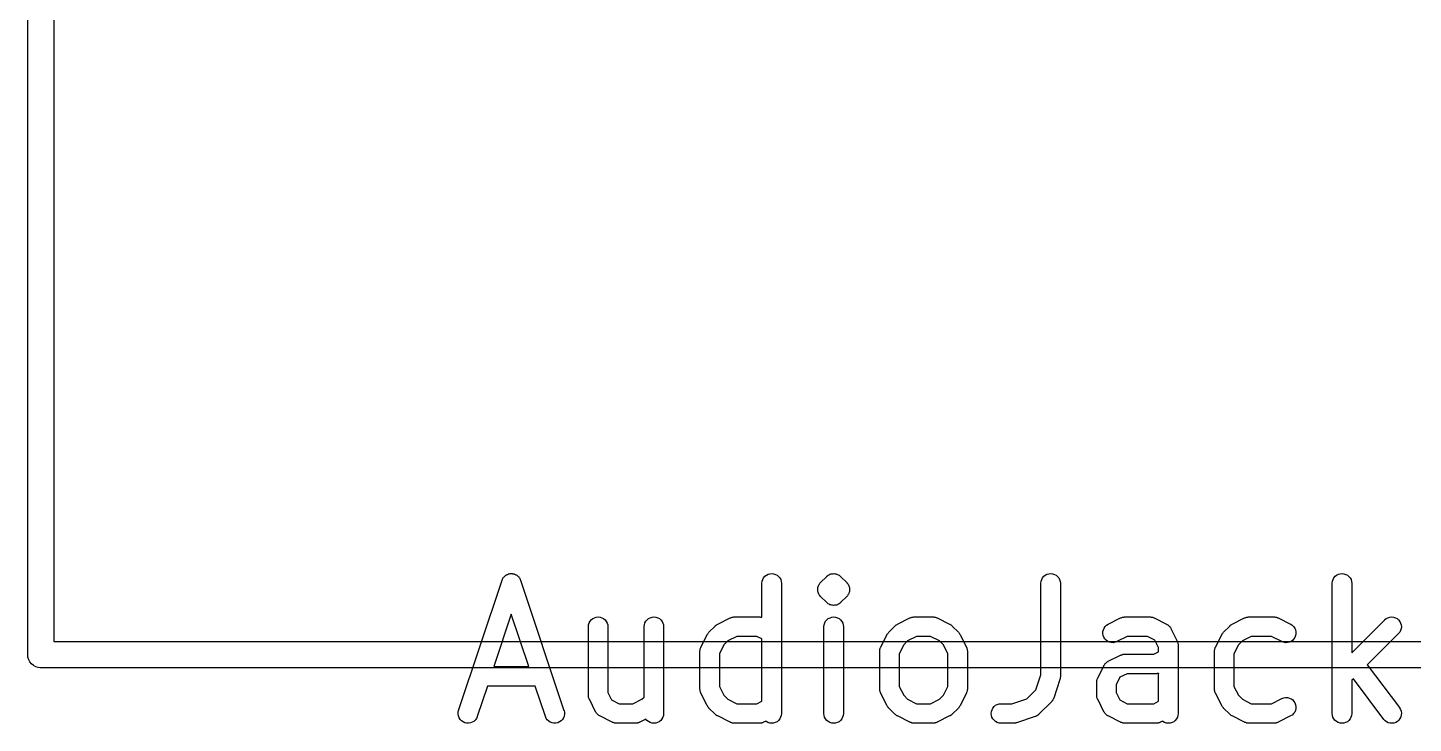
# Model space of a CAD drawing. Extents: x 18 to 40, y -182 to -6.
# Drawn here: x 18.4 to 29.04, y -182.29 to -176.95 of the extents above; entities that cross this region are included whole.
import ezdxf

# ---------------------------------------------------------------- set-up
doc = ezdxf.new("R2010")
doc.units = 0
doc.layers.add('BLACK', color=7, linetype='CONTINUOUS')

msp = doc.modelspace()

# ---------------------------------------------------------------- linework, layer by layer
at = {"layer": 'BLACK', "linetype": 'CONTINUOUS'}
for p, q in [((18.4004, -181.763), (18.4004, -5.7732)), ((18.6004, -5.8683), (18.6004, -181.668)), ((22.0868, -181.151), (22.0915, -181.149)), ((22.0915, -181.149), (22.0936, -181.148)), ((22.0936, -181.148), (22.0956, -181.147)), ((22.0956, -181.147), (22.1007, -181.147)), ((22.1007, -181.147), (22.1058, -181.145)), ((22.1058, -181.145), (22.108, -181.145)), ((22.108, -181.145), (22.1101, -181.145)), ((22.1101, -181.145), (22.1153, -181.145)), ((22.1153, -181.145), (22.1204, -181.145)), ((22.1204, -181.145), (22.1226, -181.145)), ((22.1226, -181.145), (22.1247, -181.146)), ((22.1247, -181.146), (22.1298, -181.147)), ((22.1298, -181.147), (22.1349, -181.148)), ((22.1349, -181.148), (22.1369, -181.148)), ((22.1369, -181.148), (22.139, -181.149)), ((22.139, -181.149), (22.1437, -181.151)), ((24.0737, -181.157), (24.0866, -181.15)), ((24.0866, -181.15), (24.1007, -181.146)), ((24.1007, -181.146), (24.1153, -181.145)), ((24.1153, -181.145), (24.1298, -181.146)), ((24.1298, -181.146), (24.1438, -181.151)), ((24.5563, -181.154), (24.5626, -181.15)), ((24.5626, -181.15), (24.5627, -181.15)), ((24.5627, -181.15), (24.5628, -181.15)), ((24.5628, -181.15), (24.563, -181.15)), ((24.563, -181.15), (24.5631, -181.15)), ((24.5631, -181.15), (24.5699, -181.148)), ((24.5699, -181.148), (24.5766, -181.146)), ((24.5766, -181.146), (24.5767, -181.146)), ((24.5767, -181.146), (24.5769, -181.146)), ((24.5769, -181.146), (24.577, -181.146)), ((24.577, -181.146), (24.5771, -181.146)), ((24.5771, -181.146), (24.5842, -181.146)), ((24.5842, -181.146), (24.5912, -181.145)), ((24.5912, -181.145), (24.5913, -181.145)), ((24.5913, -181.145), (24.5915, -181.145)), ((24.5915, -181.145), (24.5916, -181.145)), ((24.5916, -181.145), (24.5917, -181.145)), ((24.5917, -181.145), (24.5987, -181.146)), ((24.5987, -181.146), (24.6058, -181.146)), ((24.6058, -181.146), (24.6059, -181.146)), ((24.6059, -181.146), (24.606, -181.146)), ((24.606, -181.146), (24.6061, -181.146)), ((24.6061, -181.146), (24.6063, -181.146)), ((24.6063, -181.146), (24.613, -181.149)), ((24.613, -181.149), (24.6198, -181.151)), ((26.2165, -181.157), (26.2295, -181.15)), ((26.2295, -181.15), (26.2435, -181.146)), ((26.2435, -181.146), (26.2581, -181.145)), ((26.2581, -181.145), (26.2727, -181.146)), ((26.2727, -181.146), (26.2867, -181.151)), ((28.4546, -181.157), (28.4676, -181.15)), ((28.4676, -181.15), (28.4816, -181.146)), ((28.4816, -181.146), (28.4962, -181.145)), ((28.4962, -181.145), (28.5108, -181.146)), ((28.5108, -181.146), (28.5248, -181.151)), ((21.7103, -182.196), (22.0436, -181.196)), ((22.0436, -181.196), (22.0439, -181.195)), ((22.0439, -181.195), (22.0461, -181.19)), ((22.0461, -181.19), (22.048, -181.186)), ((22.048, -181.186), (22.0492, -181.184)), ((22.0492, -181.184), (22.0501, -181.182)), ((22.0501, -181.182), (22.0531, -181.178)), ((22.0531, -181.178), (22.0559, -181.173)), ((22.0559, -181.173), (22.0574, -181.172)), ((22.0574, -181.172), (22.0587, -181.17)), ((22.0587, -181.17), (22.0625, -181.167)), ((22.0625, -181.167), (22.0661, -181.163)), ((22.0661, -181.163), (22.0678, -181.162)), ((22.0678, -181.162), (22.0694, -181.16)), ((22.0694, -181.16), (22.0739, -181.157)), ((22.0739, -181.157), (22.0781, -181.154)), ((22.0781, -181.154), (22.0801, -181.154)), ((22.0801, -181.154), (22.0819, -181.152)), ((22.0819, -181.152), (22.0868, -181.151)), ((22.1437, -181.151), (22.1485, -181.153)), ((22.1485, -181.153), (22.1503, -181.154)), ((22.1503, -181.154), (22.1523, -181.155)), ((22.1523, -181.155), (22.1565, -181.158)), ((22.1565, -181.158), (22.1609, -181.161)), ((22.1609, -181.161), (22.1624, -181.162)), ((22.1624, -181.162), (22.1642, -181.163)), ((22.1642, -181.163), (22.1677, -181.167)), ((22.1677, -181.167), (22.1715, -181.171)), ((22.1715, -181.171), (22.1727, -181.173)), ((22.1727, -181.173), (22.1742, -181.174)), ((22.1742, -181.174), (22.1769, -181.179)), ((22.1769, -181.179), (22.1799, -181.183)), ((22.1799, -181.183), (22.1808, -181.185)), ((22.1808, -181.185), (22.1819, -181.187)), ((22.1819, -181.187), (22.1838, -181.191)), ((22.1838, -181.191), (22.1859, -181.196)), ((22.1859, -181.196), (22.5192, -182.196)), ((24.0397, -181.219), (24.0414, -181.204)), ((24.0397, -181.22), (24.0397, -181.219)), ((24.0397, -181.481), (24.0397, -181.22)), ((24.0414, -181.204), (24.0458, -181.19)), ((24.0458, -181.19), (24.0529, -181.178)), ((24.0529, -181.178), (24.0623, -181.166)), ((24.0623, -181.166), (24.0737, -181.157)), ((24.1438, -181.151), (24.1567, -181.158)), ((24.1567, -181.158), (24.168, -181.167)), ((24.168, -181.167), (24.1772, -181.178)), ((24.1772, -181.178), (24.1841, -181.191)), ((24.1841, -181.191), (24.1883, -181.205)), ((24.1883, -181.205), (24.1897, -181.22)), ((24.1897, -181.22), (24.1897, -182.22)), ((24.4691, -181.26), (24.4698, -181.253)), ((24.4698, -181.253), (24.4699, -181.252)), ((24.4699, -181.252), (24.472, -181.245)), ((24.4699, -181.252), (24.4699, -181.252)), ((24.472, -181.245), (24.4741, -181.239)), ((24.4741, -181.239), (24.4742, -181.238)), ((24.4742, -181.238), (24.4743, -181.238)), ((24.4743, -181.238), (24.4777, -181.232)), ((24.4777, -181.232), (24.481, -181.226)), ((24.481, -181.226), (24.4811, -181.226)), ((24.4811, -181.226), (24.4813, -181.225)), ((24.4813, -181.225), (24.4858, -181.22)), ((24.4858, -181.22), (24.4903, -181.214)), ((24.4903, -181.214), (24.5379, -181.167)), ((24.5379, -181.167), (24.5383, -181.166)), ((24.5383, -181.166), (24.5383, -181.166)), ((24.5383, -181.166), (24.5383, -181.166)), ((24.5383, -181.166), (24.5384, -181.166)), ((24.5384, -181.166), (24.5385, -181.166)), ((24.5385, -181.166), (24.5385, -181.166)), ((24.5385, -181.166), (24.5386, -181.166)), ((24.5386, -181.166), (24.5441, -181.162)), ((24.5441, -181.162), (24.5496, -181.157)), ((24.5496, -181.157), (24.5498, -181.157)), ((24.5498, -181.157), (24.5499, -181.157)), ((24.5499, -181.157), (24.55, -181.157)), ((24.55, -181.157), (24.5501, -181.157)), ((24.5501, -181.157), (24.5563, -181.154)), ((24.6198, -181.151), (24.6199, -181.151)), ((24.6199, -181.151), (24.62, -181.151)), ((24.62, -181.151), (24.6201, -181.151)), ((24.6201, -181.151), (24.6202, -181.151)), ((24.6202, -181.151), (24.6265, -181.154)), ((24.6265, -181.154), (24.6327, -181.158)), ((24.6327, -181.158), (24.6328, -181.158)), ((24.6328, -181.158), (24.6329, -181.158)), ((24.6329, -181.158), (24.633, -181.158)), ((24.633, -181.158), (24.6331, -181.158)), ((24.6331, -181.158), (24.6385, -181.162)), ((24.6385, -181.162), (24.644, -181.167)), ((24.644, -181.167), (24.6916, -181.214)), ((24.6916, -181.214), (24.6919, -181.215)), ((24.6919, -181.215), (24.6919, -181.215)), ((24.6919, -181.215), (24.692, -181.215)), ((24.692, -181.215), (24.6923, -181.215)), ((24.6923, -181.215), (24.6968, -181.221)), ((24.6968, -181.221), (24.7012, -181.226)), ((24.7012, -181.226), (24.7013, -181.226)), ((24.7013, -181.226), (24.7014, -181.227)), ((24.7014, -181.227), (24.7047, -181.233)), ((24.7047, -181.233), (24.708, -181.239)), ((24.708, -181.239), (24.7081, -181.239)), ((24.7081, -181.239), (24.7082, -181.24)), ((24.7082, -181.24), (24.7102, -181.247)), ((24.7102, -181.247), (24.7122, -181.253)), ((24.7122, -181.253), (24.7122, -181.253)), ((24.7122, -181.253), (24.7123, -181.254)), ((24.7123, -181.254), (24.7129, -181.261)), ((26.1826, -181.219), (26.1842, -181.204)), ((26.1826, -181.22), (26.1826, -181.219)), ((26.1826, -181.922), (26.1826, -181.22)), ((26.1842, -181.204), (26.1887, -181.19)), ((26.1887, -181.19), (26.1957, -181.178)), ((26.1957, -181.178), (26.2051, -181.166)), ((26.2051, -181.166), (26.2165, -181.157)), ((26.2867, -181.151), (26.2995, -181.158)), ((26.2995, -181.158), (26.3108, -181.167)), ((26.3108, -181.167), (26.3201, -181.178)), ((26.3201, -181.178), (26.3269, -181.191)), ((26.3269, -181.191), (26.3312, -181.205)), ((26.3312, -181.205), (26.3326, -181.22)), ((26.3326, -181.22), (26.3326, -181.934)), ((28.4207, -181.219), (28.4223, -181.204)), ((28.4207, -181.22), (28.4207, -181.219)), ((28.4207, -182.22), (28.4207, -181.22)), ((28.4223, -181.204), (28.4268, -181.19)), ((28.4268, -181.19), (28.4338, -181.178)), ((28.4338, -181.178), (28.4432, -181.166)), ((28.4432, -181.166), (28.4546, -181.157)), ((28.5248, -181.151), (28.5376, -181.158)), ((28.5376, -181.158), (28.5489, -181.167)), ((28.5489, -181.167), (28.5582, -181.178)), ((28.5582, -181.178), (28.565, -181.191)), ((28.565, -181.191), (28.5693, -181.205)), ((28.5693, -181.205), (28.5707, -181.22)), ((28.5707, -181.22), (28.5707, -181.753)), ((24.4683, -181.267), (24.4691, -181.26)), ((24.469, -181.274), (24.4683, -181.267)), ((24.4683, -181.267), (24.4683, -181.267)), ((24.4683, -181.267), (24.4683, -181.267)), ((24.4696, -181.281), (24.469, -181.274)), ((24.4697, -181.282), (24.4696, -181.281)), ((24.4717, -181.289), (24.4697, -181.282)), ((24.4697, -181.282), (24.4697, -181.282)), ((24.4737, -181.295), (24.4717, -181.289)), ((24.4738, -181.296), (24.4737, -181.295)), ((24.4739, -181.296), (24.4738, -181.296)), ((24.4772, -181.302), (24.4739, -181.296)), ((24.4804, -181.308), (24.4772, -181.302)), ((24.4806, -181.309), (24.4804, -181.308)), ((24.4807, -181.309), (24.4806, -181.309)), ((24.4852, -181.314), (24.4807, -181.309)), ((24.4895, -181.32), (24.4852, -181.314)), ((24.4899, -181.32), (24.4895, -181.32)), ((24.4903, -181.321), (24.4899, -181.32)), ((24.4899, -181.32), (24.4899, -181.32)), ((24.4899, -181.32), (24.4899, -181.32)), ((24.5379, -181.368), (24.4903, -181.321)), ((24.6916, -181.321), (24.644, -181.368)), ((24.6961, -181.315), (24.6916, -181.321)), ((24.7006, -181.31), (24.6961, -181.315)), ((24.7007, -181.309), (24.7006, -181.31)), ((24.7009, -181.309), (24.7007, -181.309)), ((24.7042, -181.303), (24.7009, -181.309)), ((24.7076, -181.297), (24.7042, -181.303)), ((24.7077, -181.297), (24.7076, -181.297)), ((24.7078, -181.296), (24.7077, -181.297)), ((24.7099, -181.29), (24.7078, -181.296)), ((24.712, -181.283), (24.7099, -181.29)), ((24.7121, -181.282), (24.712, -181.283)), ((24.712, -181.283), (24.712, -181.283)), ((24.7128, -181.275), (24.7121, -181.282)), ((24.7135, -181.268), (24.7128, -181.275)), ((24.7129, -181.261), (24.7135, -181.268)), ((24.7135, -181.268), (24.7135, -181.268)), ((24.7135, -181.268), (24.7135, -181.268)), ((22.1147, -181.457), (21.9807, -181.859)), ((22.2488, -181.859), (22.1147, -181.457)), ((24.5433, -181.373), (24.5379, -181.368)), ((24.5488, -181.377), (24.5433, -181.373)), ((24.5489, -181.377), (24.5488, -181.377)), ((24.549, -181.377), (24.5489, -181.377)), ((24.5491, -181.377), (24.549, -181.377)), ((24.5492, -181.377), (24.5491, -181.377)), ((24.5554, -181.381), (24.5492, -181.377)), ((24.5616, -181.384), (24.5554, -181.381)), ((24.5617, -181.384), (24.5616, -181.384)), ((24.5619, -181.384), (24.5617, -181.384)), ((24.562, -181.384), (24.5619, -181.384)), ((24.5621, -181.384), (24.562, -181.384)), ((24.5688, -181.386), (24.5621, -181.384)), ((24.5756, -181.389), (24.5688, -181.386)), ((24.5757, -181.389), (24.5756, -181.389)), ((24.5758, -181.389), (24.5757, -181.389)), ((24.576, -181.389), (24.5758, -181.389)), ((24.5761, -181.389), (24.576, -181.389)), ((24.5831, -181.389), (24.5761, -181.389)), ((24.5901, -181.39), (24.5831, -181.389)), ((24.5903, -181.39), (24.5901, -181.39)), ((24.5904, -181.39), (24.5903, -181.39)), ((24.5905, -181.39), (24.5904, -181.39)), ((24.5907, -181.39), (24.5905, -181.39)), ((24.5977, -181.389), (24.5907, -181.39)), ((24.6047, -181.389), (24.5977, -181.389)), ((24.6049, -181.389), (24.6047, -181.389)), ((24.605, -181.389), (24.6049, -181.389)), ((24.6051, -181.389), (24.605, -181.389)), ((24.6052, -181.389), (24.6051, -181.389)), ((24.6119, -181.387), (24.6052, -181.389)), ((24.6188, -181.385), (24.6119, -181.387)), ((24.6189, -181.385), (24.6188, -181.385)), ((24.619, -181.385), (24.6189, -181.385)), ((24.6191, -181.385), (24.619, -181.385)), ((24.6193, -181.385), (24.6191, -181.385)), ((24.6255, -181.381), (24.6193, -181.385)), ((24.6318, -181.378), (24.6255, -181.381)), ((24.6319, -181.378), (24.6318, -181.378)), ((24.632, -181.378), (24.6319, -181.378)), ((24.6321, -181.378), (24.632, -181.378)), ((24.6322, -181.378), (24.6321, -181.378)), ((24.6377, -181.373), (24.6322, -181.378)), ((24.6432, -181.369), (24.6377, -181.373)), ((24.6434, -181.369), (24.6432, -181.369)), ((24.6436, -181.369), (24.6434, -181.369)), ((24.6434, -181.369), (24.6434, -181.369)), ((24.6434, -181.369), (24.6434, -181.369)), ((24.644, -181.368), (24.6436, -181.369)), ((24.6436, -181.369), (24.6436, -181.369)), ((24.6436, -181.369), (24.6436, -181.369)), ((22.7064, -181.552), (22.708, -181.538)), ((22.7064, -181.553), (22.7064, -181.552)), ((22.7064, -182.077), (22.7064, -181.553)), ((22.708, -181.538), (22.7125, -181.524)), ((22.7125, -181.524), (22.7195, -181.511)), ((22.7195, -181.511), (22.7289, -181.5)), ((22.7289, -181.5), (22.7403, -181.49)), ((22.7403, -181.49), (22.7533, -181.484)), ((22.7533, -181.484), (22.7674, -181.48)), ((22.7674, -181.48), (22.7819, -181.478)), ((22.7819, -181.478), (22.7965, -181.48)), ((22.7965, -181.48), (22.8105, -181.484)), ((22.8105, -181.484), (22.8233, -181.491)), ((22.8233, -181.491), (22.8346, -181.5)), ((22.8346, -181.5), (22.8439, -181.512)), ((22.8439, -181.512), (22.8507, -181.525)), ((22.8507, -181.525), (22.855, -181.539)), ((22.855, -181.539), (22.8564, -181.553)), ((22.8564, -181.553), (22.8564, -182.059)), ((23.135, -181.552), (23.1366, -181.538)), ((23.135, -181.553), (23.135, -181.552)), ((23.135, -182.094), (23.135, -181.553)), ((23.1366, -181.538), (23.141, -181.524)), ((23.141, -181.524), (23.1481, -181.511)), ((23.1481, -181.511), (23.1575, -181.5)), ((23.1575, -181.5), (23.1689, -181.49)), ((23.1689, -181.49), (23.1819, -181.484)), ((23.1819, -181.484), (23.1959, -181.48)), ((23.1959, -181.48), (23.2105, -181.478)), ((23.2105, -181.478), (23.2251, -181.48)), ((23.2251, -181.48), (23.239, -181.484)), ((23.239, -181.484), (23.2519, -181.491)), ((23.2519, -181.491), (23.2632, -181.5)), ((23.2632, -181.5), (23.2724, -181.512)), ((23.2724, -181.512), (23.2793, -181.525)), ((23.2793, -181.525), (23.2835, -181.539)), ((23.2835, -181.539), (23.285, -181.553)), ((23.285, -181.553), (23.285, -182.22)), ((23.6331, -181.595), (23.6808, -181.548)), ((23.6808, -181.548), (23.6815, -181.547)), ((23.6815, -181.547), (23.6848, -181.544)), ((23.6848, -181.544), (23.6879, -181.542)), ((23.6879, -181.542), (23.6905, -181.54)), ((23.6905, -181.54), (23.6929, -181.538)), ((23.6929, -181.538), (23.6967, -181.536)), ((23.6967, -181.536), (23.7002, -181.534)), ((23.7002, -181.534), (23.7955, -181.486)), ((23.7955, -181.486), (23.7964, -181.486)), ((23.7964, -181.486), (23.7985, -181.485)), ((23.7985, -181.485), (23.8004, -181.484)), ((23.8004, -181.484), (23.8054, -181.482)), ((23.8054, -181.482), (23.8102, -181.481)), ((23.8102, -181.481), (23.8123, -181.48)), ((23.8123, -181.48), (23.8145, -181.48)), ((23.8145, -181.48), (23.8196, -181.479)), ((23.8196, -181.479), (23.8246, -181.478)), ((23.8246, -181.478), (23.8268, -181.478)), ((23.8268, -181.478), (23.829, -181.478)), ((23.829, -181.478), (24.0195, -181.478)), ((24.0195, -181.478), (24.0205, -181.478)), ((24.0205, -181.478), (24.0227, -181.478)), ((24.0227, -181.478), (24.0249, -181.478)), ((24.0249, -181.478), (24.03, -181.479)), ((24.03, -181.479), (24.0351, -181.48)), ((24.0351, -181.48), (24.0372, -181.481)), ((24.0372, -181.481), (24.0394, -181.481)), ((24.0394, -181.481), (24.0397, -181.481)), ((24.5159, -181.552), (24.5176, -181.538)), ((24.5159, -181.553), (24.5159, -181.552)), ((24.5159, -182.22), (24.5159, -181.553)), ((24.5176, -181.538), (24.522, -181.524)), ((24.522, -181.524), (24.529, -181.511)), ((24.529, -181.511), (24.5385, -181.5)), ((24.5385, -181.5), (24.5499, -181.49)), ((24.5499, -181.49), (24.5628, -181.484)), ((24.5628, -181.484), (24.5769, -181.48)), ((24.5769, -181.48), (24.5915, -181.478)), ((24.5915, -181.478), (24.606, -181.48)), ((24.606, -181.48), (24.62, -181.484)), ((24.62, -181.484), (24.6329, -181.491)), ((24.6329, -181.491), (24.6441, -181.5)), ((24.6441, -181.5), (24.6534, -181.512)), ((24.6534, -181.512), (24.6603, -181.525)), ((24.6603, -181.525), (24.6645, -181.539)), ((24.6645, -181.539), (24.6659, -181.553)), ((24.6659, -181.553), (24.6659, -182.22)), ((25.0141, -181.595), (25.0617, -181.548)), ((25.0617, -181.548), (25.0624, -181.547)), ((25.0624, -181.547), (25.0657, -181.544)), ((25.0657, -181.544), (25.0688, -181.542)), ((25.0688, -181.542), (25.0715, -181.54)), ((25.0715, -181.54), (25.0739, -181.538)), ((25.0739, -181.538), (25.0776, -181.536)), ((25.0776, -181.536), (25.0812, -181.534)), ((25.0812, -181.534), (25.1764, -181.486)), ((25.1764, -181.486), (25.1774, -181.486)), ((25.1774, -181.486), (25.1794, -181.485)), ((25.1794, -181.485), (25.1814, -181.484)), ((25.1814, -181.484), (25.1863, -181.482)), ((25.1863, -181.482), (25.1911, -181.481)), ((25.1911, -181.481), (25.1933, -181.48)), ((25.1933, -181.48), (25.1954, -181.48)), ((25.1954, -181.48), (25.2005, -181.479)), ((25.2005, -181.479), (25.2056, -181.478)), ((25.2056, -181.478), (25.2078, -181.478)), ((25.2078, -181.478), (25.21, -181.478)), ((25.21, -181.478), (25.3528, -181.478)), ((25.3528, -181.478), (25.3539, -181.478)), ((25.3539, -181.478), (25.3561, -181.478)), ((25.3561, -181.478), (25.3583, -181.478)), ((25.3583, -181.478), (25.3633, -181.479)), ((25.3633, -181.479), (25.3684, -181.48)), ((25.3684, -181.48), (25.3705, -181.481)), ((25.3705, -181.481), (25.3727, -181.481)), ((25.3727, -181.481), (25.3775, -181.483)), ((25.3775, -181.483), (25.3824, -181.484)), ((25.3824, -181.484), (25.3843, -181.485)), ((25.3843, -181.485), (25.3864, -181.486)), ((25.3864, -181.486), (25.4816, -181.534)), ((25.4816, -181.534), (25.4825, -181.534)), ((25.4825, -181.534), (25.4861, -181.537)), ((25.4861, -181.537), (25.4898, -181.539)), ((25.4898, -181.539), (25.4922, -181.54)), ((25.4922, -181.54), (25.4948, -181.542)), ((25.4948, -181.542), (25.4978, -181.545)), ((25.4978, -181.545), (25.5011, -181.548)), ((25.5011, -181.548), (25.5487, -181.595)), ((26.6627, -181.577), (26.6687, -181.564)), ((26.6687, -181.564), (26.6772, -181.552)), ((26.6772, -181.552), (26.6879, -181.542)), ((26.6879, -181.542), (26.7002, -181.534)), ((26.7002, -181.534), (26.7955, -181.486)), ((26.7955, -181.486), (26.7964, -181.486)), ((26.7964, -181.486), (26.7985, -181.485)), ((26.7985, -181.485), (26.8004, -181.484)), ((26.8004, -181.484), (26.8054, -181.482)), ((26.8054, -181.482), (26.8102, -181.481)), ((26.8102, -181.481), (26.8123, -181.48)), ((26.8123, -181.48), (26.8145, -181.48)), ((26.8145, -181.48), (26.8196, -181.479)), ((26.8196, -181.479), (26.8246, -181.478)), ((26.8246, -181.478), (26.8268, -181.478)), ((26.8268, -181.478), (26.829, -181.478)), ((26.829, -181.478), (27.0195, -181.478)), ((27.0195, -181.478), (27.0205, -181.478)), ((27.0205, -181.478), (27.0227, -181.478)), ((27.0227, -181.478), (27.0249, -181.478)), ((27.0249, -181.478), (27.03, -181.479)), ((27.03, -181.479), (27.0351, -181.48)), ((27.0351, -181.48), (27.0372, -181.481)), ((27.0372, -181.481), (27.0394, -181.481)), ((27.0394, -181.481), (27.0442, -181.483)), ((27.0442, -181.483), (27.049, -181.484)), ((27.049, -181.484), (27.051, -181.485)), ((27.051, -181.485), (27.053, -181.486)), ((27.053, -181.486), (27.1483, -181.534)), ((27.1483, -181.534), (27.1492, -181.534)), ((27.1492, -181.534), (27.1506, -181.535)), ((27.1506, -181.535), (27.1521, -181.536)), ((27.1521, -181.536), (27.1567, -181.539)), ((27.1567, -181.539), (27.1615, -181.542)), ((27.1615, -181.542), (27.1627, -181.543)), ((27.1627, -181.543), (27.164, -181.544)), ((27.164, -181.544), (27.1679, -181.548)), ((27.1679, -181.548), (27.172, -181.552)), ((27.172, -181.552), (27.1729, -181.554)), ((27.1729, -181.554), (27.174, -181.555)), ((27.174, -181.555), (27.1771, -181.56)), ((27.1771, -181.56), (27.1803, -181.564)), ((27.1803, -181.564), (27.181, -181.566)), ((27.181, -181.566), (27.1818, -181.567)), ((27.1818, -181.567), (27.2294, -181.663)), ((27.5855, -181.595), (27.6331, -181.548)), ((27.6331, -181.548), (27.6339, -181.547)), ((27.6339, -181.547), (27.6372, -181.544)), ((27.6372, -181.544), (27.6402, -181.542)), ((27.6402, -181.542), (27.6429, -181.54)), ((27.6429, -181.54), (27.6453, -181.538)), ((27.6453, -181.538), (27.6491, -181.536)), ((27.6491, -181.536), (27.6526, -181.534)), ((27.6526, -181.534), (27.7479, -181.486)), ((27.7479, -181.486), (27.7488, -181.486)), ((27.7488, -181.486), (27.7509, -181.485)), ((27.7509, -181.485), (27.7528, -181.484)), ((27.7528, -181.484), (27.7577, -181.482)), ((27.7577, -181.482), (27.7625, -181.481)), ((27.7625, -181.481), (27.7647, -181.48)), ((27.7647, -181.48), (27.7668, -181.48)), ((27.7668, -181.48), (27.7719, -181.479)), ((27.7719, -181.479), (27.777, -181.478)), ((27.777, -181.478), (27.7792, -181.478)), ((27.7792, -181.478), (27.7814, -181.478)), ((27.7814, -181.478), (27.9719, -181.478)), ((27.9719, -181.478), (27.9729, -181.478)), ((27.9729, -181.478), (27.9751, -181.478)), ((27.9751, -181.478), (27.9773, -181.478)), ((27.9773, -181.478), (27.9824, -181.479)), ((27.9824, -181.479), (27.9875, -181.48)), ((27.9875, -181.48), (27.9896, -181.481)), ((27.9896, -181.481), (27.9918, -181.481)), ((27.9918, -181.481), (27.9965, -181.483)), ((27.9965, -181.483), (28.0014, -181.484)), ((28.0014, -181.484), (28.0034, -181.485)), ((28.0034, -181.485), (28.0054, -181.486)), ((28.0054, -181.486), (28.1007, -181.534)), ((28.1007, -181.534), (28.1016, -181.534)), ((28.1016, -181.534), (28.1139, -181.542)), ((28.1139, -181.542), (28.1244, -181.552)), ((28.1244, -181.552), (28.1327, -181.564)), ((28.1327, -181.564), (28.1385, -181.578)), ((28.5707, -181.753), (28.8236, -181.5)), ((28.8236, -181.5), (28.8244, -181.499)), ((28.8244, -181.499), (28.8358, -181.49)), ((28.8358, -181.49), (28.8488, -181.484)), ((28.8488, -181.484), (28.8628, -181.479)), ((28.8628, -181.479), (28.8774, -181.478)), ((28.8774, -181.478), (28.892, -181.48)), ((28.892, -181.48), (28.9059, -181.484)), ((28.9059, -181.484), (28.9188, -181.491)), ((28.9188, -181.491), (28.93, -181.501)), ((28.93, -181.501), (28.9393, -181.512)), ((28.9393, -181.512), (28.9461, -181.525)), ((28.9502, -181.568), (28.9459, -181.582)), ((28.9461, -181.525), (28.9503, -181.539)), ((28.9516, -181.553), (28.9502, -181.568)), ((28.9503, -181.539), (28.9516, -181.553)), ((18.6004, -181.668), (39.4004, -181.668)), ((23.5715, -181.71), (23.6191, -181.615)), ((23.6191, -181.615), (23.6196, -181.614)), ((23.6196, -181.614), (23.6219, -181.61)), ((23.6219, -181.61), (23.6238, -181.607)), ((23.6238, -181.607), (23.6258, -181.604)), ((23.6258, -181.604), (23.6275, -181.602)), ((23.6275, -181.602), (23.6305, -181.599)), ((23.6305, -181.599), (23.6331, -181.595)), ((23.7782, -181.662), (23.7478, -181.693)), ((23.8467, -181.628), (23.7782, -181.662)), ((24.0018, -181.628), (23.8467, -181.628)), ((24.0397, -181.647), (24.0018, -181.628)), ((24.0397, -182.126), (24.0397, -181.647)), ((24.9524, -181.71), (25, -181.615)), ((25, -181.615), (25.0005, -181.614)), ((25.0005, -181.614), (25.0028, -181.61)), ((25.0028, -181.61), (25.0048, -181.607)), ((25.0048, -181.607), (25.0068, -181.604)), ((25.0068, -181.604), (25.0085, -181.602)), ((25.0085, -181.602), (25.0114, -181.599)), ((25.0114, -181.599), (25.0141, -181.595)), ((25.1592, -181.662), (25.1288, -181.693)), ((25.2277, -181.628), (25.1592, -181.662)), ((25.3351, -181.628), (25.2277, -181.628)), ((25.4036, -181.662), (25.3351, -181.628)), ((25.4341, -181.693), (25.4036, -181.662)), ((25.5487, -181.595), (25.5495, -181.596)), ((25.5495, -181.596), (25.5521, -181.599)), ((25.5521, -181.599), (25.555, -181.603)), ((25.555, -181.603), (25.5566, -181.605)), ((25.5566, -181.605), (25.5586, -181.608)), ((25.5586, -181.608), (25.5605, -181.611)), ((25.5605, -181.611), (25.5628, -181.615)), ((25.5628, -181.615), (25.6104, -181.71)), ((26.6589, -181.606), (26.6594, -181.591)), ((26.6613, -181.62), (26.6589, -181.606)), ((26.6594, -181.591), (26.6627, -181.577)), ((26.6665, -181.634), (26.6613, -181.62)), ((26.6742, -181.646), (26.6665, -181.634)), ((26.6842, -181.657), (26.6742, -181.646)), ((26.696, -181.666), (26.6842, -181.657)), ((26.7093, -181.672), (26.696, -181.666)), ((26.7236, -181.675), (26.7093, -181.672)), ((26.7382, -181.676), (26.7236, -181.675)), ((26.7526, -181.673), (26.7382, -181.676)), ((26.7664, -181.668), (26.7526, -181.673)), ((26.7673, -181.668), (26.7664, -181.668)), ((26.8467, -181.628), (26.7673, -181.668)), ((27.0018, -181.628), (26.8467, -181.628)), ((27.0588, -181.657), (27.0018, -181.628)), ((27.0874, -181.714), (27.0588, -181.657)), ((27.2294, -181.663), (27.2299, -181.663)), ((27.2299, -181.663), (27.2307, -181.666)), ((27.2307, -181.666), (27.2317, -181.667)), ((27.2317, -181.667), (27.2332, -181.672)), ((27.2332, -181.672), (27.2349, -181.677)), ((27.2349, -181.677), (27.2353, -181.679)), ((27.2353, -181.679), (27.2359, -181.682)), ((27.2359, -181.682), (27.2364, -181.687)), ((27.5238, -181.71), (27.5715, -181.615)), ((27.5715, -181.615), (27.5719, -181.614)), ((27.5719, -181.614), (27.5742, -181.61)), ((27.5742, -181.61), (27.5762, -181.607)), ((27.5762, -181.607), (27.5782, -181.604)), ((27.5782, -181.604), (27.5799, -181.602)), ((27.5799, -181.602), (27.5828, -181.599)), ((27.5828, -181.599), (27.5855, -181.595)), ((27.7306, -181.662), (27.7002, -181.693)), ((27.7991, -181.628), (27.7306, -181.662)), ((27.9542, -181.628), (27.7991, -181.628)), ((28.0336, -181.668), (27.9542, -181.628)), ((28.0472, -181.673), (28.0336, -181.668)), ((28.0617, -181.676), (28.0472, -181.673)), ((28.0763, -181.675), (28.0617, -181.676)), ((28.0906, -181.672), (28.0763, -181.675)), ((28.104, -181.666), (28.0906, -181.672)), ((28.116, -181.658), (28.104, -181.666)), ((28.1261, -181.647), (28.116, -181.658)), ((28.134, -181.635), (28.1261, -181.647)), ((28.1393, -181.621), (28.134, -181.635)), ((28.1385, -181.578), (28.1416, -181.592)), ((28.1419, -181.607), (28.1393, -181.621)), ((28.1416, -181.592), (28.1419, -181.607)), ((28.9297, -181.606), (28.69, -181.846)), ((28.939, -181.595), (28.9297, -181.606)), ((28.9459, -181.582), (28.939, -181.595)), ((18.3999, -181.768), (18.4004, -181.763)), ((18.4018, -181.788), (18.3999, -181.768)), ((18.4076, -181.807), (18.4018, -181.788)), ((23.5635, -181.744), (23.5636, -181.743)), ((23.5635, -182.029), (23.5635, -181.744)), ((23.5636, -181.743), (23.5638, -181.74)), ((23.5637, -181.738), (23.5646, -181.733)), ((23.5638, -181.74), (23.5637, -181.738)), ((23.5646, -181.733), (23.5652, -181.728)), ((23.5652, -181.728), (23.5659, -181.726)), ((23.5659, -181.726), (23.5662, -181.724)), ((23.5662, -181.724), (23.5681, -181.719)), ((23.5681, -181.719), (23.5696, -181.714)), ((23.5696, -181.714), (23.5707, -181.712)), ((23.5707, -181.712), (23.5715, -181.71)), ((23.7478, -181.693), (23.7135, -181.761)), ((23.7135, -181.761), (23.7135, -182.012)), ((24.9445, -181.743), (24.9448, -181.74)), ((24.9445, -181.744), (24.9445, -181.743)), ((24.9445, -182.029), (24.9445, -181.744)), ((24.9447, -181.738), (24.9456, -181.733)), ((24.9448, -181.74), (24.9447, -181.738)), ((24.9456, -181.733), (24.9461, -181.728)), ((24.9461, -181.728), (24.9468, -181.726)), ((24.9468, -181.726), (24.9472, -181.724)), ((24.9472, -181.724), (24.949, -181.719)), ((24.949, -181.719), (24.9506, -181.714)), ((24.9506, -181.714), (24.9516, -181.712)), ((24.9516, -181.712), (24.9524, -181.71)), ((25.1288, -181.693), (25.0945, -181.761)), ((25.0945, -181.761), (25.0945, -182.012)), ((25.4683, -181.761), (25.4341, -181.693)), ((25.4683, -182.012), (25.4683, -181.761)), ((25.6104, -181.71), (25.6109, -181.711)), ((25.6109, -181.711), (25.6116, -181.713)), ((25.6116, -181.713), (25.6126, -181.715)), ((25.6126, -181.715), (25.6141, -181.72)), ((25.6141, -181.72), (25.6159, -181.725)), ((25.6159, -181.725), (25.6162, -181.727)), ((25.6162, -181.727), (25.6169, -181.729)), ((25.6169, -181.729), (25.6174, -181.734)), ((25.6174, -181.734), (25.6182, -181.739)), ((25.6182, -181.739), (25.6181, -181.741)), ((25.6181, -181.741), (25.6183, -181.744)), ((25.6183, -181.744), (25.6183, -182.029)), ((26.7002, -181.819), (26.7955, -181.772)), ((26.7955, -181.772), (26.7964, -181.771)), ((26.7964, -181.771), (26.7985, -181.771)), ((26.7985, -181.771), (26.8004, -181.77)), ((26.8004, -181.77), (26.8054, -181.768)), ((26.8054, -181.768), (26.8102, -181.766)), ((26.8102, -181.766), (26.8123, -181.766)), ((26.8123, -181.766), (26.8145, -181.765)), ((26.8145, -181.765), (26.8196, -181.765)), ((26.8196, -181.765), (26.8246, -181.764)), ((26.8246, -181.764), (26.8268, -181.764)), ((26.8268, -181.764), (26.829, -181.764)), ((26.829, -181.764), (27.0494, -181.764)), ((27.0494, -181.764), (27.0874, -181.745)), ((27.0874, -181.745), (27.0874, -181.714)), ((27.2364, -181.687), (27.2372, -181.692)), ((27.2372, -181.692), (27.2371, -181.694)), ((27.2371, -181.694), (27.2374, -181.696)), ((27.2374, -181.696), (27.2374, -182.22)), ((27.5159, -181.743), (27.5162, -181.74)), ((27.5159, -181.744), (27.5159, -181.743)), ((27.5159, -182.029), (27.5159, -181.744)), ((27.5161, -181.738), (27.517, -181.733)), ((27.5162, -181.74), (27.5161, -181.738)), ((27.517, -181.733), (27.5176, -181.728)), ((27.5176, -181.728), (27.5182, -181.726)), ((27.5182, -181.726), (27.5186, -181.724)), ((27.5186, -181.724), (27.5204, -181.719)), ((27.5204, -181.719), (27.522, -181.714)), ((27.522, -181.714), (27.5231, -181.712)), ((27.5231, -181.712), (27.5238, -181.71)), ((27.7002, -181.693), (27.6659, -181.761)), ((27.6659, -181.761), (27.6659, -182.012)), ((18.4168, -181.824), (18.4076, -181.807)), ((18.4293, -181.839), (18.4168, -181.824)), ((18.4446, -181.852), (18.4293, -181.839)), ((18.4619, -181.861), (18.4446, -181.852)), ((18.4808, -181.867), (18.4619, -181.861)), ((18.4955, -181.868), (18.4808, -181.867)), ((18.5004, -181.869), (18.4955, -181.868)), ((18.5053, -181.868), (18.5004, -181.869)), ((39.4955, -181.868), (18.5053, -181.868)), ((21.9807, -181.859), (22.2488, -181.859)), ((26.6191, -181.948), (26.6667, -181.853)), ((26.6667, -181.853), (26.6672, -181.852)), ((26.6672, -181.852), (26.6681, -181.851)), ((26.6681, -181.851), (26.6687, -181.849)), ((26.6687, -181.849), (26.672, -181.845)), ((26.672, -181.845), (26.6751, -181.84)), ((26.6751, -181.84), (26.6763, -181.839)), ((26.6763, -181.839), (26.6772, -181.837)), ((26.6772, -181.837), (26.6814, -181.833)), ((26.6814, -181.833), (26.6853, -181.829)), ((26.6853, -181.829), (26.6867, -181.828)), ((26.6867, -181.828), (26.6879, -181.827)), ((26.6879, -181.827), (26.6927, -181.824)), ((26.6927, -181.824), (26.6974, -181.821)), ((26.6974, -181.821), (26.6989, -181.82)), ((26.6989, -181.82), (26.7002, -181.819)), ((28.69, -181.846), (28.9366, -182.175)), ((26.1444, -182.037), (26.1826, -181.922)), ((26.3287, -181.958), (26.2811, -182.101)), ((26.3297, -181.954), (26.3287, -181.958)), ((26.331, -181.95), (26.3297, -181.954)), ((26.3313, -181.947), (26.331, -181.95)), ((26.332, -181.944), (26.3313, -181.947)), ((26.3321, -181.939), (26.332, -181.944)), ((26.3326, -181.935), (26.3321, -181.939)), ((26.3326, -181.934), (26.3326, -181.935)), ((26.6112, -181.981), (26.6114, -181.979)), ((26.6112, -181.982), (26.6112, -181.981)), ((26.6112, -182.077), (26.6112, -181.982)), ((26.6114, -181.976), (26.6122, -181.971)), ((26.6114, -181.979), (26.6114, -181.976)), ((26.6122, -181.971), (26.6128, -181.966)), ((26.6128, -181.966), (26.6135, -181.964)), ((26.6135, -181.964), (26.6138, -181.962)), ((26.6138, -181.962), (26.6157, -181.957)), ((26.6157, -181.957), (26.6172, -181.952)), ((26.6172, -181.952), (26.6183, -181.95)), ((26.6183, -181.95), (26.6191, -181.948)), ((26.7897, -181.942), (26.7612, -181.999)), ((26.7612, -181.999), (26.7612, -182.059)), ((26.8467, -181.914), (26.7897, -181.942)), ((27.0671, -181.914), (26.8467, -181.914)), ((27.0693, -181.914), (27.0671, -181.914)), ((27.0715, -181.914), (27.0693, -181.914)), ((27.0766, -181.913), (27.0715, -181.914)), ((27.0817, -181.912), (27.0766, -181.913)), ((27.0838, -181.912), (27.0817, -181.912)), ((27.086, -181.912), (27.0838, -181.912)), ((27.0874, -181.911), (27.086, -181.912)), ((27.0874, -182.126), (27.0874, -181.911)), ((28.5828, -181.953), (28.5707, -181.965)), ((28.5707, -181.965), (28.5707, -182.22)), ((28.8166, -182.265), (28.5828, -181.953)), ((21.9307, -182.009), (21.8526, -182.244)), ((22.2988, -182.009), (21.9307, -182.009)), ((22.3769, -182.244), (22.2988, -182.009)), ((22.7066, -182.079), (22.7064, -182.077)), ((22.7065, -182.081), (22.7066, -182.079)), ((22.7073, -182.086), (22.7065, -182.081)), ((22.7078, -182.092), (22.7073, -182.086)), ((22.7085, -182.094), (22.7078, -182.092)), ((22.7088, -182.096), (22.7085, -182.094)), ((22.7106, -182.101), (22.7088, -182.096)), ((22.7121, -182.106), (22.7106, -182.101)), ((22.7131, -182.108), (22.7121, -182.106)), ((22.7139, -182.11), (22.7131, -182.108)), ((22.8564, -182.059), (22.8849, -182.116)), ((23.1179, -182.111), (23.135, -182.094)), ((23.5638, -182.032), (23.5635, -182.029)), ((23.5637, -182.034), (23.5638, -182.032)), ((23.5645, -182.039), (23.5637, -182.034)), ((23.565, -182.044), (23.5645, -182.039)), ((23.5656, -182.046), (23.565, -182.044)), ((23.566, -182.048), (23.5656, -182.046)), ((23.5677, -182.053), (23.566, -182.048)), ((23.5692, -182.058), (23.5677, -182.053)), ((23.5702, -182.06), (23.5692, -182.058)), ((23.571, -182.062), (23.5702, -182.06)), ((23.5715, -182.063), (23.571, -182.062)), ((23.6191, -182.158), (23.5715, -182.063)), ((23.7135, -182.012), (23.7478, -182.08)), ((23.7478, -182.08), (23.7782, -182.111)), ((24.9447, -182.032), (24.9445, -182.029)), ((24.9446, -182.034), (24.9447, -182.032)), ((24.9454, -182.039), (24.9446, -182.034)), ((24.9459, -182.044), (24.9454, -182.039)), ((24.9466, -182.046), (24.9459, -182.044)), ((24.9469, -182.048), (24.9466, -182.046)), ((24.9487, -182.053), (24.9469, -182.048)), ((24.9502, -182.058), (24.9487, -182.053)), ((24.9512, -182.06), (24.9502, -182.058)), ((24.952, -182.062), (24.9512, -182.06)), ((24.9524, -182.063), (24.952, -182.062)), ((25, -182.158), (24.9524, -182.063)), ((25.0945, -182.012), (25.1288, -182.08)), ((25.1288, -182.08), (25.1592, -182.111)), ((25.4036, -182.111), (25.4341, -182.08)), ((25.4341, -182.08), (25.4683, -182.012)), ((25.6104, -182.063), (25.5628, -182.158)), ((25.6112, -182.061), (25.6104, -182.063)), ((25.6122, -182.059), (25.6112, -182.061)), ((25.6138, -182.054), (25.6122, -182.059)), ((25.6156, -182.049), (25.6138, -182.054)), ((25.616, -182.047), (25.6156, -182.049)), ((25.6167, -182.045), (25.616, -182.047)), ((25.6172, -182.04), (25.6167, -182.045)), ((25.6181, -182.035), (25.6172, -182.04)), ((25.6183, -182.03), (25.6181, -182.033)), ((25.6181, -182.033), (25.6181, -182.035)), ((25.6183, -182.029), (25.6183, -182.03)), ((25.9597, -182.145), (26.0742, -182.107)), ((26.0742, -182.107), (26.1444, -182.037)), ((26.2792, -182.106), (26.2768, -182.11)), ((26.2799, -182.104), (26.2792, -182.106)), ((26.2808, -182.102), (26.2799, -182.104)), ((26.2811, -182.101), (26.2808, -182.102)), ((26.6114, -182.079), (26.6112, -182.077)), ((26.6113, -182.081), (26.6114, -182.079)), ((26.6121, -182.086), (26.6113, -182.081)), ((26.6126, -182.092), (26.6121, -182.086)), ((26.6132, -182.094), (26.6126, -182.092)), ((26.6136, -182.096), (26.6132, -182.094)), ((26.6153, -182.101), (26.6136, -182.096)), ((26.6168, -182.106), (26.6153, -182.101)), ((26.6179, -182.108), (26.6168, -182.106)), ((26.6186, -182.11), (26.6179, -182.108)), ((26.7612, -182.059), (26.7897, -182.116)), ((27.5161, -182.032), (27.5159, -182.029)), ((27.5161, -182.034), (27.5161, -182.032)), ((27.5169, -182.039), (27.5161, -182.034)), ((27.5174, -182.044), (27.5169, -182.039)), ((27.518, -182.046), (27.5174, -182.044)), ((27.5183, -182.048), (27.518, -182.046)), ((27.5201, -182.053), (27.5183, -182.048)), ((27.5216, -182.058), (27.5201, -182.053)), ((27.5226, -182.06), (27.5216, -182.058)), ((27.5234, -182.062), (27.5226, -182.06)), ((27.5238, -182.063), (27.5234, -182.062)), ((27.5715, -182.158), (27.5238, -182.063)), ((27.6659, -182.012), (27.7002, -182.08)), ((27.7002, -182.08), (27.7306, -182.111)), ((27.9542, -182.145), (28.0336, -182.105)), ((28.0336, -182.105), (28.0345, -182.105)), ((28.0345, -182.105), (28.0483, -182.1)), ((28.0483, -182.1), (28.0627, -182.097)), ((28.0627, -182.097), (28.0773, -182.098)), ((28.0773, -182.098), (28.0916, -182.101)), ((28.0916, -182.101), (28.1049, -182.107)), ((28.1049, -182.107), (28.1168, -182.116)), ((21.7066, -182.225), (21.707, -182.21)), ((21.707, -182.21), (21.7103, -182.196)), ((22.5192, -182.196), (22.5195, -182.197)), ((22.5195, -182.197), (22.5226, -182.211)), ((22.5226, -182.211), (22.5228, -182.226)), ((22.7143, -182.111), (22.7139, -182.11)), ((22.7619, -182.206), (22.7143, -182.111)), ((22.7628, -182.207), (22.7619, -182.206)), ((22.7634, -182.209), (22.7628, -182.207)), ((22.7667, -182.213), (22.7634, -182.209)), ((22.7697, -182.218), (22.7667, -182.213)), ((22.8849, -182.116), (22.942, -182.145)), ((22.942, -182.145), (23.0494, -182.145)), ((23.0494, -182.145), (23.1179, -182.111)), ((23.6213, -182.162), (23.6191, -182.158)), ((23.6233, -182.165), (23.6213, -182.162)), ((23.6252, -182.168), (23.6233, -182.165)), ((23.6269, -182.171), (23.6252, -182.168)), ((23.6298, -182.174), (23.6269, -182.171)), ((23.6324, -182.177), (23.6298, -182.174)), ((23.6331, -182.178), (23.6324, -182.177)), ((23.6808, -182.225), (23.6331, -182.178)), ((23.7782, -182.111), (23.8467, -182.145)), ((23.8467, -182.145), (24.0018, -182.145)), ((24.0018, -182.145), (24.0397, -182.126)), ((25.0023, -182.162), (25, -182.158)), ((25.0042, -182.165), (25.0023, -182.162)), ((25.0062, -182.168), (25.0042, -182.165)), ((25.0078, -182.171), (25.0062, -182.168)), ((25.0107, -182.174), (25.0078, -182.171)), ((25.0134, -182.177), (25.0107, -182.174)), ((25.0141, -182.178), (25.0134, -182.177)), ((25.0617, -182.225), (25.0141, -182.178)), ((25.1592, -182.111), (25.2277, -182.145)), ((25.2277, -182.145), (25.3351, -182.145)), ((25.3351, -182.145), (25.4036, -182.111)), ((25.5487, -182.178), (25.5011, -182.225)), ((25.5514, -182.174), (25.5487, -182.178)), ((25.5543, -182.171), (25.5514, -182.174)), ((25.556, -182.169), (25.5543, -182.171)), ((25.558, -182.166), (25.556, -182.169)), ((25.56, -182.163), (25.558, -182.166)), ((25.5623, -182.159), (25.56, -182.163)), ((25.5628, -182.158), (25.5623, -182.159)), ((25.8016, -182.219), (25.8032, -182.205)), ((25.8032, -182.205), (25.8075, -182.191)), ((25.8075, -182.191), (25.8145, -182.178)), ((25.8145, -182.178), (25.8238, -182.167)), ((25.8238, -182.167), (25.8351, -182.157)), ((25.8351, -182.157), (25.8481, -182.151)), ((25.8481, -182.151), (25.8621, -182.146)), ((25.8621, -182.146), (25.8766, -182.145)), ((25.8766, -182.145), (25.9597, -182.145)), ((26.263, -182.13), (26.1678, -182.225)), ((26.2644, -182.128), (26.263, -182.13)), ((26.266, -182.127), (26.2644, -182.128)), ((26.269, -182.123), (26.266, -182.127)), ((26.2723, -182.119), (26.269, -182.123)), ((26.2733, -182.117), (26.2723, -182.119)), ((26.2746, -182.115), (26.2733, -182.117)), ((26.2768, -182.11), (26.2746, -182.115)), ((26.6191, -182.111), (26.6186, -182.11)), ((26.6667, -182.206), (26.6191, -182.111)), ((26.6676, -182.207), (26.6667, -182.206)), ((26.6682, -182.209), (26.6676, -182.207)), ((26.6715, -182.213), (26.6682, -182.209)), ((26.6745, -182.218), (26.6715, -182.213)), ((26.7897, -182.116), (26.8467, -182.145)), ((26.8467, -182.145), (27.0494, -182.145)), ((27.0494, -182.145), (27.0874, -182.126)), ((27.5737, -182.162), (27.5715, -182.158)), ((27.5756, -182.165), (27.5737, -182.162)), ((27.5776, -182.168), (27.5756, -182.165)), ((27.5793, -182.171), (27.5776, -182.168)), ((27.5822, -182.174), (27.5793, -182.171)), ((27.5848, -182.177), (27.5822, -182.174)), ((27.5855, -182.178), (27.5848, -182.177)), ((27.6331, -182.225), (27.5855, -182.178)), ((27.7306, -182.111), (27.7991, -182.145)), ((27.7991, -182.145), (27.9542, -182.145)), ((28.1168, -182.116), (28.1267, -182.127)), ((28.1322, -182.21), (28.1237, -182.221)), ((28.1267, -182.127), (28.1344, -182.139)), ((28.1382, -182.196), (28.1322, -182.21)), ((28.1344, -182.139), (28.1396, -182.153)), ((28.1415, -182.182), (28.1382, -182.196)), ((28.1396, -182.153), (28.142, -182.167)), ((28.142, -182.167), (28.1415, -182.182)), ((28.9366, -182.175), (28.9373, -182.176)), ((28.9373, -182.176), (28.9447, -182.188)), ((28.9447, -182.188), (28.9495, -182.202)), ((28.9495, -182.202), (28.9516, -182.217)), ((21.709, -182.239), (21.7066, -182.225)), ((21.7142, -182.253), (21.709, -182.239)), ((21.722, -182.266), (21.7142, -182.253)), ((21.732, -182.276), (21.722, -182.266)), ((21.7439, -182.285), (21.732, -182.276)), ((21.7572, -182.291), (21.7439, -182.285)), ((21.7714, -182.294), (21.7572, -182.291)), ((21.7861, -182.295), (21.7714, -182.294)), ((21.8005, -182.292), (21.7861, -182.295)), ((21.8142, -182.287), (21.8005, -182.292)), ((21.8267, -182.28), (21.8142, -182.287)), ((21.8375, -182.27), (21.8267, -182.28)), ((21.8461, -182.258), (21.8375, -182.27)), ((21.8522, -182.245), (21.8461, -182.258)), ((21.8526, -182.244), (21.8522, -182.245)), ((22.3829, -182.257), (22.3769, -182.244)), ((22.3913, -182.269), (22.3829, -182.257)), ((22.4019, -182.279), (22.3913, -182.269)), ((22.4143, -182.287), (22.4019, -182.279)), ((22.4279, -182.292), (22.4143, -182.287)), ((22.4424, -182.295), (22.4279, -182.292)), ((22.457, -182.294), (22.4424, -182.295)), ((22.4713, -182.291), (22.457, -182.294)), ((22.4847, -182.285), (22.4713, -182.291)), ((22.4967, -182.277), (22.4847, -182.285)), ((22.5069, -182.266), (22.4967, -182.277)), ((22.5148, -182.254), (22.5069, -182.266)), ((22.5202, -182.241), (22.5148, -182.254)), ((22.5228, -182.226), (22.5202, -182.241)), ((22.7708, -182.219), (22.7697, -182.218)), ((22.7718, -182.221), (22.7708, -182.219)), ((22.7759, -182.225), (22.7718, -182.221)), ((22.7798, -182.229), (22.7759, -182.225)), ((22.7811, -182.23), (22.7798, -182.229)), ((22.7823, -182.231), (22.7811, -182.23)), ((22.7871, -182.234), (22.7823, -182.231)), ((22.7917, -182.237), (22.7871, -182.234)), ((22.7932, -182.238), (22.7917, -182.237)), ((22.7945, -182.239), (22.7932, -182.238)), ((22.7955, -182.239), (22.7945, -182.239)), ((22.8907, -182.287), (22.7955, -182.239)), ((22.8928, -182.288), (22.8907, -182.287)), ((22.8947, -182.289), (22.8928, -182.288)), ((22.8996, -182.29), (22.8947, -182.289)), ((22.9044, -182.292), (22.8996, -182.29)), ((22.9066, -182.293), (22.9044, -182.292)), ((22.9087, -182.293), (22.9066, -182.293)), ((22.9138, -182.294), (22.9087, -182.293)), ((22.9188, -182.295), (22.9138, -182.294)), ((22.921, -182.295), (22.9188, -182.295)), ((22.9232, -182.295), (22.921, -182.295)), ((22.9243, -182.295), (22.9232, -182.295)), ((23.0671, -182.295), (22.9243, -182.295)), ((23.0693, -182.295), (23.0671, -182.295)), ((23.0715, -182.295), (23.0693, -182.295)), ((23.0766, -182.294), (23.0715, -182.295)), ((23.0817, -182.293), (23.0766, -182.294)), ((23.0838, -182.293), (23.0817, -182.293)), ((23.086, -182.292), (23.0838, -182.293)), ((23.0908, -182.291), (23.086, -182.292)), ((23.0957, -182.289), (23.0908, -182.291)), ((23.0976, -182.288), (23.0957, -182.289)), ((23.0997, -182.287), (23.0976, -182.288)), ((23.1007, -182.287), (23.0997, -182.287)), ((23.1488, -182.263), (23.1007, -182.287)), ((23.1568, -182.273), (23.1488, -182.263)), ((23.168, -182.282), (23.1568, -182.273)), ((23.1809, -182.289), (23.168, -182.282)), ((23.1949, -182.293), (23.1809, -182.289)), ((23.2095, -182.295), (23.1949, -182.293)), ((23.224, -182.294), (23.2095, -182.295)), ((23.2381, -182.289), (23.224, -182.294)), ((23.251, -182.283), (23.2381, -182.289)), ((23.2625, -182.273), (23.251, -182.283)), ((23.2719, -182.262), (23.2625, -182.273)), ((23.2789, -182.249), (23.2719, -182.262)), ((23.2833, -182.235), (23.2789, -182.249)), ((23.285, -182.221), (23.2833, -182.235)), ((23.285, -182.22), (23.285, -182.221)), ((23.684, -182.228), (23.6808, -182.225)), ((23.687, -182.231), (23.684, -182.228)), ((23.6897, -182.233), (23.687, -182.231)), ((23.6921, -182.235), (23.6897, -182.233)), ((23.6958, -182.237), (23.6921, -182.235)), ((23.6993, -182.239), (23.6958, -182.237)), ((23.7002, -182.239), (23.6993, -182.239)), ((23.7955, -182.287), (23.7002, -182.239)), ((23.7975, -182.288), (23.7955, -182.287)), ((23.7995, -182.289), (23.7975, -182.288)), ((23.8044, -182.29), (23.7995, -182.289)), ((23.8091, -182.292), (23.8044, -182.29)), ((23.8113, -182.293), (23.8091, -182.292)), ((23.8134, -182.293), (23.8113, -182.293)), ((23.8185, -182.294), (23.8134, -182.293)), ((23.8236, -182.295), (23.8185, -182.294)), ((23.8258, -182.295), (23.8236, -182.295)), ((23.828, -182.295), (23.8258, -182.295)), ((23.829, -182.295), (23.828, -182.295)), ((24.0195, -182.295), (23.829, -182.295)), ((24.0217, -182.295), (24.0195, -182.295)), ((24.0239, -182.295), (24.0217, -182.295)), ((24.029, -182.294), (24.0239, -182.295)), ((24.0341, -182.293), (24.029, -182.294)), ((24.0362, -182.293), (24.0341, -182.293)), ((24.0384, -182.292), (24.0362, -182.293)), ((24.0432, -182.291), (24.0384, -182.292)), ((24.0481, -182.289), (24.0432, -182.291)), ((24.05, -182.288), (24.0481, -182.289)), ((24.0521, -182.287), (24.05, -182.288)), ((24.053, -182.287), (24.0521, -182.287)), ((24.069, -182.279), (24.053, -182.287)), ((24.0728, -182.282), (24.069, -182.279)), ((24.0857, -182.289), (24.0728, -182.282)), ((24.0997, -182.293), (24.0857, -182.289)), ((24.1142, -182.295), (24.0997, -182.293)), ((24.1288, -182.294), (24.1142, -182.295)), ((24.1428, -182.289), (24.1288, -182.294)), ((24.1558, -182.283), (24.1428, -182.289)), ((24.1672, -182.273), (24.1558, -182.283)), ((24.1766, -182.262), (24.1672, -182.273)), ((24.1837, -182.249), (24.1766, -182.262)), ((24.1881, -182.235), (24.1837, -182.249)), ((24.1897, -182.221), (24.1881, -182.235)), ((24.1897, -182.22), (24.1897, -182.221)), ((24.5174, -182.234), (24.5159, -182.22)), ((24.5216, -182.248), (24.5174, -182.234)), ((24.5285, -182.261), (24.5216, -182.248)), ((24.5377, -182.273), (24.5285, -182.261)), ((24.549, -182.282), (24.5377, -182.273)), ((24.5619, -182.289), (24.549, -182.282)), ((24.5758, -182.293), (24.5619, -182.289)), ((24.5904, -182.295), (24.5758, -182.293)), ((24.605, -182.294), (24.5904, -182.295)), ((24.619, -182.289), (24.605, -182.294)), ((24.632, -182.283), (24.619, -182.289)), ((24.6434, -182.273), (24.632, -182.283)), ((24.6528, -182.262), (24.6434, -182.273)), ((24.6599, -182.249), (24.6528, -182.262)), ((24.6643, -182.235), (24.6599, -182.249)), ((24.6659, -182.221), (24.6643, -182.235)), ((24.6659, -182.22), (24.6659, -182.221)), ((25.065, -182.228), (25.0617, -182.225)), ((25.068, -182.231), (25.065, -182.228)), ((25.0706, -182.233), (25.068, -182.231)), ((25.073, -182.235), (25.0706, -182.233)), ((25.0767, -182.237), (25.073, -182.235)), ((25.0803, -182.239), (25.0767, -182.237)), ((25.0812, -182.239), (25.0803, -182.239)), ((25.1764, -182.287), (25.0812, -182.239)), ((25.1785, -182.288), (25.1764, -182.287)), ((25.1804, -182.289), (25.1785, -182.288)), ((25.1853, -182.29), (25.1804, -182.289)), ((25.1901, -182.292), (25.1853, -182.29)), ((25.1923, -182.293), (25.1901, -182.292)), ((25.1944, -182.293), (25.1923, -182.293)), ((25.1995, -182.294), (25.1944, -182.293)), ((25.2045, -182.295), (25.1995, -182.294)), ((25.2067, -182.295), (25.2045, -182.295)), ((25.2089, -182.295), (25.2067, -182.295)), ((25.21, -182.295), (25.2089, -182.295)), ((25.3528, -182.295), (25.21, -182.295)), ((25.355, -182.295), (25.3528, -182.295)), ((25.3572, -182.295), (25.355, -182.295)), ((25.3623, -182.294), (25.3572, -182.295)), ((25.3674, -182.293), (25.3623, -182.294)), ((25.3695, -182.293), (25.3674, -182.293)), ((25.3717, -182.292), (25.3695, -182.293)), ((25.3765, -182.291), (25.3717, -182.292)), ((25.3814, -182.289), (25.3765, -182.291)), ((25.3834, -182.288), (25.3814, -182.289)), ((25.3854, -182.287), (25.3834, -182.288)), ((25.3864, -182.287), (25.3854, -182.287)), ((25.4816, -182.239), (25.3864, -182.287)), ((25.4852, -182.237), (25.4816, -182.239)), ((25.4889, -182.235), (25.4852, -182.237)), ((25.4914, -182.233), (25.4889, -182.235)), ((25.494, -182.232), (25.4914, -182.233)), ((25.4971, -182.229), (25.494, -182.232)), ((25.5004, -182.226), (25.4971, -182.229)), ((25.5011, -182.225), (25.5004, -182.226)), ((25.803, -182.234), (25.8016, -182.219)), ((25.8071, -182.248), (25.803, -182.234)), ((25.8139, -182.261), (25.8071, -182.248)), ((25.8231, -182.272), (25.8139, -182.261)), ((25.8343, -182.282), (25.8231, -182.272)), ((25.8471, -182.289), (25.8343, -182.282)), ((25.861, -182.293), (25.8471, -182.289)), ((25.8756, -182.295), (25.861, -182.293)), ((25.8766, -182.295), (25.8756, -182.295)), ((25.9719, -182.295), (25.8766, -182.295)), ((25.9761, -182.294), (25.9719, -182.295)), ((25.9803, -182.294), (25.9761, -182.294)), ((25.9833, -182.294), (25.9803, -182.294)), ((25.9864, -182.293), (25.9833, -182.294)), ((25.9905, -182.292), (25.9864, -182.293)), ((25.9946, -182.291), (25.9905, -182.292)), ((25.9956, -182.291), (25.9946, -182.291)), ((26.1385, -182.243), (25.9956, -182.291)), ((26.1405, -182.243), (26.1385, -182.243)), ((26.1426, -182.242), (26.1405, -182.243)), ((26.1471, -182.24), (26.1426, -182.242)), ((26.1518, -182.237), (26.1471, -182.24)), ((26.1536, -182.236), (26.1518, -182.237)), ((26.1556, -182.235), (26.1536, -182.236)), ((26.1596, -182.232), (26.1556, -182.235)), ((26.1638, -182.229), (26.1596, -182.232)), ((26.1653, -182.227), (26.1638, -182.229)), ((26.167, -182.226), (26.1653, -182.227)), ((26.1678, -182.225), (26.167, -182.226)), ((26.6756, -182.219), (26.6745, -182.218)), ((26.6765, -182.221), (26.6756, -182.219)), ((26.6806, -182.225), (26.6765, -182.221)), ((26.6845, -182.229), (26.6806, -182.225)), ((26.6859, -182.23), (26.6845, -182.229)), ((26.687, -182.231), (26.6859, -182.23)), ((26.6918, -182.234), (26.687, -182.231)), ((26.6965, -182.237), (26.6918, -182.234)), ((26.6979, -182.238), (26.6965, -182.237)), ((26.6993, -182.239), (26.6979, -182.238)), ((26.7002, -182.239), (26.6993, -182.239)), ((26.7955, -182.287), (26.7002, -182.239)), ((26.7975, -182.288), (26.7955, -182.287)), ((26.7995, -182.289), (26.7975, -182.288)), ((26.8044, -182.29), (26.7995, -182.289)), ((26.8091, -182.292), (26.8044, -182.29)), ((26.8113, -182.293), (26.8091, -182.292)), ((26.8134, -182.293), (26.8113, -182.293)), ((26.8185, -182.294), (26.8134, -182.293)), ((26.8236, -182.295), (26.8185, -182.294)), ((26.8258, -182.295), (26.8236, -182.295)), ((26.828, -182.295), (26.8258, -182.295)), ((26.829, -182.295), (26.828, -182.295)), ((27.0671, -182.295), (26.829, -182.295)), ((27.0693, -182.295), (27.0671, -182.295)), ((27.0715, -182.295), (27.0693, -182.295)), ((27.0766, -182.294), (27.0715, -182.295)), ((27.0817, -182.293), (27.0766, -182.294)), ((27.0838, -182.293), (27.0817, -182.293)), ((27.086, -182.292), (27.0838, -182.293)), ((27.0908, -182.291), (27.086, -182.292)), ((27.0957, -182.289), (27.0908, -182.291)), ((27.0976, -182.288), (27.0957, -182.289)), ((27.0997, -182.287), (27.0976, -182.288)), ((27.1007, -182.287), (27.0997, -182.287)), ((27.1167, -182.279), (27.1007, -182.287)), ((27.1204, -182.282), (27.1167, -182.279)), ((27.1333, -182.289), (27.1204, -182.282)), ((27.1473, -182.293), (27.1333, -182.289)), ((27.1618, -182.295), (27.1473, -182.293)), ((27.1764, -182.294), (27.1618, -182.295)), ((27.1905, -182.289), (27.1764, -182.294)), ((27.2034, -182.283), (27.1905, -182.289)), ((27.2148, -182.273), (27.2034, -182.283)), ((27.2242, -182.262), (27.2148, -182.273)), ((27.2313, -182.249), (27.2242, -182.262)), ((27.2357, -182.235), (27.2313, -182.249)), ((27.2373, -182.221), (27.2357, -182.235)), ((27.2374, -182.22), (27.2373, -182.221)), ((27.6364, -182.228), (27.6331, -182.225)), ((27.6394, -182.231), (27.6364, -182.228)), ((27.642, -182.233), (27.6394, -182.231)), ((27.6444, -182.235), (27.642, -182.233)), ((27.6482, -182.237), (27.6444, -182.235)), ((27.6517, -182.239), (27.6482, -182.237)), ((27.6526, -182.239), (27.6517, -182.239)), ((27.7479, -182.287), (27.6526, -182.239)), ((27.7499, -182.288), (27.7479, -182.287)), ((27.7519, -182.289), (27.7499, -182.288)), ((27.7567, -182.29), (27.7519, -182.289)), ((27.7615, -182.292), (27.7567, -182.29)), ((27.7637, -182.293), (27.7615, -182.292)), ((27.7658, -182.293), (27.7637, -182.293)), ((27.7709, -182.294), (27.7658, -182.293)), ((27.776, -182.295), (27.7709, -182.294)), ((27.7782, -182.295), (27.776, -182.295)), ((27.7804, -182.295), (27.7782, -182.295)), ((27.7814, -182.295), (27.7804, -182.295)), ((27.9719, -182.295), (27.7814, -182.295)), ((27.9741, -182.295), (27.9719, -182.295)), ((27.9763, -182.295), (27.9741, -182.295)), ((27.9813, -182.294), (27.9763, -182.295)), ((27.9864, -182.293), (27.9813, -182.294)), ((27.9886, -182.293), (27.9864, -182.293)), ((27.9907, -182.292), (27.9886, -182.293)), ((27.9956, -182.291), (27.9907, -182.292)), ((28.0005, -182.289), (27.9956, -182.291)), ((28.0024, -182.288), (28.0005, -182.289)), ((28.0045, -182.287), (28.0024, -182.288)), ((28.0054, -182.287), (28.0045, -182.287)), ((28.1007, -182.239), (28.0054, -182.287)), ((28.1131, -182.232), (28.1007, -182.239)), ((28.1237, -182.221), (28.1131, -182.232)), ((28.4221, -182.234), (28.4207, -182.22)), ((28.4263, -182.248), (28.4221, -182.234)), ((28.4332, -182.261), (28.4263, -182.248)), ((28.4425, -182.273), (28.4332, -182.261)), ((28.4538, -182.282), (28.4425, -182.273)), ((28.4666, -182.289), (28.4538, -182.282)), ((28.4806, -182.293), (28.4666, -182.289)), ((28.4952, -182.295), (28.4806, -182.293)), ((28.5097, -182.294), (28.4952, -182.295)), ((28.5238, -182.289), (28.5097, -182.294)), ((28.5368, -182.283), (28.5238, -182.289)), ((28.5482, -182.273), (28.5368, -182.283)), ((28.5576, -182.262), (28.5482, -182.273)), ((28.5646, -182.249), (28.5576, -182.262)), ((28.5691, -182.235), (28.5646, -182.249)), ((28.5707, -182.221), (28.5691, -182.235)), ((28.5707, -182.22), (28.5707, -182.221)), ((28.8265, -182.276), (28.8166, -182.265)), ((28.8383, -182.284), (28.8265, -182.276)), ((28.8516, -182.291), (28.8383, -182.284)), ((28.8658, -182.294), (28.8516, -182.291)), ((28.8804, -182.295), (28.8658, -182.294)), ((28.8949, -182.293), (28.8804, -182.295)), ((28.9087, -182.288), (28.8949, -182.293)), ((28.9212, -182.28), (28.9087, -182.288)), ((28.9321, -182.27), (28.9212, -182.28)), ((28.9408, -182.259), (28.9321, -182.27)), ((28.9471, -182.245), (28.9408, -182.259)), ((28.9508, -182.231), (28.9471, -182.245)), ((28.9516, -182.217), (28.9508, -182.231))]:
    msp.add_line(p, q, dxfattribs=at)

doc.saveas('drawing.dxf')
